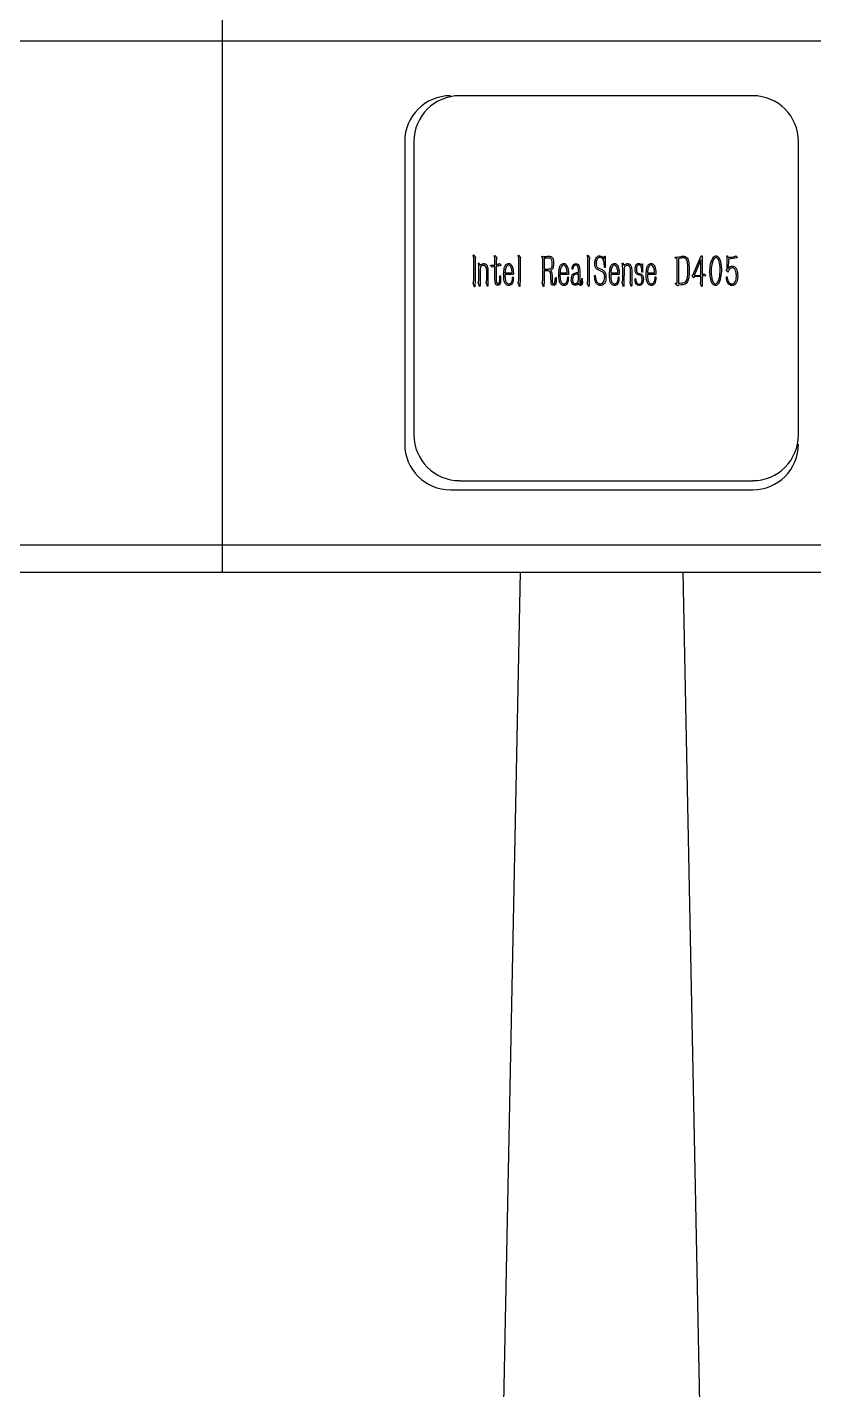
# Model space of a CAD drawing. Header units: millimetres. Extents: x 0 to 297, y 0 to 210.
# Drawn here: x 136.37 to 150.68, y 134.87 to 159.65 of the extents above; entities that cross this region are included whole.
import ezdxf

# ---------------------------------------------------------------- set-up
doc = ezdxf.new("R2010")
doc.units = ezdxf.units.MM

msp = doc.modelspace()

# ---------------------------------------------------------------- linework, layer by layer
at = {"color": 7, "linetype": 'Continuous', "lineweight": 25}
for p, q in [((139.918, 159.901), (139.918, 159.401)), ((130.155, 159.401), (139.918, 159.401)), ((130.155, 159.401), (139.918, 159.401)), ((139.918, 159.401), (153.726, 159.401)), ((139.918, 159.401), (139.918, 150.235)), ((139.918, 159.401), (153.726, 159.401)), ((139.918, 159.401), (139.918, 150.235)), ((149.572, 158.401), (144.239, 158.401)), ((143.239, 157.568), (143.239, 152.068)), ((143.405, 157.568), (143.405, 152.235)), ((150.405, 152.235), (150.405, 157.568)), ((144.486, 155.5), (144.493, 155.507)), ((144.489, 155.485), (144.486, 155.5)), ((144.493, 155.507), (144.53, 155.458)), ((144.497, 155.093), (144.497, 155.401)), ((144.52, 155.389), (144.52, 155.021)), ((144.579, 155.35), (144.587, 155.361)), ((144.586, 155.33), (144.579, 155.35)), ((144.587, 155.361), (144.613, 155.316)), ((144.87, 155.488), (144.878, 155.496)), ((144.875, 155.474), (144.87, 155.488)), ((144.878, 155.496), (144.915, 155.446)), ((144.882, 155.323), (144.882, 155.388)), ((144.905, 155.35), (144.905, 155.329)), ((144.955, 155.347), (144.963, 155.352)), ((144.963, 155.352), (144.987, 155.329)), ((145.306, 155.495), (145.312, 155.504)), ((145.309, 155.483), (145.306, 155.495)), ((145.312, 155.504), (145.347, 155.456)), ((145.316, 155.085), (145.316, 155.401)), ((145.338, 155.391), (145.338, 155.035)), ((145.747, 155.452), (145.739, 155.464)), ((145.749, 155.48), (145.766, 155.478)), ((145.753, 155.098), (145.753, 155.426)), ((145.766, 155.478), (145.784, 155.475)), ((145.776, 155.445), (145.775, 155.247)), ((145.811, 155.447), (145.776, 155.445)), ((145.784, 155.475), (145.817, 155.478)), ((146.562, 155.495), (146.569, 155.504)), ((146.566, 155.483), (146.562, 155.495)), ((146.569, 155.504), (146.604, 155.456)), ((146.573, 155.085), (146.573, 155.401)), ((146.595, 155.391), (146.595, 155.035)), ((146.858, 155.451), (146.868, 155.435)), ((146.868, 155.435), (146.876, 155.486)), ((146.875, 155.275), (146.869, 155.364)), ((146.876, 155.486), (146.885, 155.485)), ((146.885, 155.485), (146.885, 155.276)), ((147.196, 155.35), (147.204, 155.361)), ((147.203, 155.33), (147.196, 155.35)), ((147.204, 155.361), (147.23, 155.316)), ((147.551, 155.322), (147.558, 155.345)), ((147.558, 155.345), (147.564, 155.344)), ((147.564, 155.344), (147.564, 155.191)), ((148.166, 155.467), (148.181, 155.464)), ((148.185, 155.436), (148.17, 155.448)), ((148.181, 155.464), (148.199, 155.464)), ((148.196, 154.99), (148.196, 155.43)), ((148.213, 155.467), (148.231, 155.469)), ((148.235, 155.443), (148.22, 155.436)), ((148.22, 155.436), (148.22, 154.992)), ((148.231, 155.469), (148.262, 155.478)), ((148.489, 155.148), (148.631, 155.49)), ((148.627, 155.42), (148.508, 155.135)), ((148.627, 155.141), (148.627, 155.42)), ((148.631, 155.49), (148.649, 155.49)), ((148.649, 155.49), (148.649, 155.145)), ((149.103, 155.489), (149.111, 155.492)), ((149.106, 155.463), (149.103, 155.489)), ((149.106, 155.334), (149.107, 155.399)), ((149.126, 155.467), (149.131, 155.46)), ((149.129, 155.43), (149.126, 155.26)), ((149.285, 155.452), (149.129, 155.43)), ((149.141, 155.462), (149.158, 155.463)), ((149.158, 155.463), (149.191, 155.468)), ((149.191, 155.468), (149.219, 155.471)), ((149.235, 155.475), (149.247, 155.48)), ((149.257, 155.485), (149.265, 155.49)), ((149.265, 155.49), (149.289, 155.465)), ((144.591, 155.249), (144.588, 155.303)), ((144.591, 155.099), (144.591, 155.249)), ((144.613, 155.24), (144.612, 155.015)), ((144.618, 155.276), (144.613, 155.24)), ((144.732, 155.064), (144.732, 155.198)), ((144.754, 155.213), (144.754, 154.964)), ((144.811, 155.321), (144.823, 155.319)), ((144.823, 155.319), (144.835, 155.319)), ((144.881, 155.294), (144.833, 155.284)), ((144.866, 155.32), (144.882, 155.323)), ((144.882, 155.05), (144.881, 155.294)), ((144.917, 155.302), (144.905, 155.299)), ((144.905, 155.299), (144.905, 155.056)), ((144.916, 155.332), (144.932, 155.337)), ((144.969, 155.077), (144.97, 155.127)), ((144.983, 155.314), (144.97, 155.313)), ((144.97, 155.127), (144.981, 155.127)), ((144.981, 155.127), (144.981, 155.078)), ((145.197, 155.149), (145.061, 155.149)), ((145.064, 155.189), (145.063, 155.178)), ((145.063, 155.178), (145.193, 155.178)), ((145.203, 155.088), (145.204, 155.106)), ((145.204, 155.106), (145.213, 155.106)), ((145.775, 155.247), (145.858, 155.25)), ((145.817, 155.219), (145.776, 155.216)), ((145.776, 155.216), (145.776, 155.018)), ((145.907, 155.229), (145.895, 155.224)), ((145.901, 155.069), (145.9, 155.11)), ((145.923, 155.111), (145.925, 155.033)), ((146.2, 155.149), (146.064, 155.149)), ((146.066, 155.189), (146.065, 155.178)), ((146.065, 155.178), (146.195, 155.178)), ((146.205, 155.088), (146.206, 155.106)), ((146.206, 155.106), (146.216, 155.106)), ((146.296, 155.249), (146.285, 155.249)), ((146.297, 155.261), (146.296, 155.249)), ((146.386, 155.186), (146.401, 155.187)), ((146.401, 155.187), (146.401, 155.229)), ((146.401, 155.045), (146.401, 155.157)), ((146.424, 155.211), (146.423, 155.047)), ((146.693, 155.134), (146.705, 155.134)), ((146.697, 155.089), (146.693, 155.134)), ((146.807, 155.214), (146.771, 155.227)), ((146.787, 155.258), (146.816, 155.246)), ((146.885, 155.276), (146.875, 155.275)), ((147.122, 155.149), (146.987, 155.149)), ((146.989, 155.189), (146.988, 155.178)), ((146.988, 155.178), (147.118, 155.178)), ((147.128, 155.088), (147.129, 155.106)), ((147.129, 155.106), (147.138, 155.106)), ((147.208, 155.249), (147.205, 155.303)), ((147.208, 155.099), (147.208, 155.249)), ((147.23, 155.24), (147.229, 155.015)), ((147.235, 155.276), (147.23, 155.24)), ((147.349, 155.064), (147.349, 155.198)), ((147.371, 155.213), (147.371, 154.964)), ((147.489, 155.177), (147.514, 155.171)), ((147.543, 155.332), (147.551, 155.322)), ((147.564, 155.191), (147.557, 155.191)), ((147.791, 155.149), (147.655, 155.149)), ((147.657, 155.189), (147.656, 155.178)), ((147.656, 155.178), (147.786, 155.178)), ((147.796, 155.088), (147.797, 155.106)), ((147.797, 155.106), (147.807, 155.106)), ((148.473, 155.141), (148.48, 155.143)), ((148.491, 155.095), (148.475, 155.127)), ((148.48, 155.143), (148.489, 155.148)), ((148.508, 155.107), (148.499, 155.094)), ((148.508, 155.135), (148.627, 155.141)), ((148.626, 155.114), (148.508, 155.107)), ((148.627, 155.025), (148.626, 155.114)), ((148.708, 155.125), (148.649, 155.118)), ((148.649, 155.118), (148.649, 154.968)), ((148.658, 155.146), (148.67, 155.152)), ((148.683, 155.157), (148.689, 155.162)), ((148.689, 155.162), (148.712, 155.138)), ((149.095, 155.232), (149.105, 155.245)), ((149.096, 155.088), (149.097, 155.111)), ((149.115, 155.202), (149.097, 155.216)), ((149.097, 155.111), (149.106, 155.111)), ((149.105, 155.245), (149.106, 155.334)), ((149.129, 155.216), (149.127, 155.205)), ((149.135, 155.228), (149.129, 155.216)), ((144.501, 154.944), (144.492, 154.974)), ((144.505, 154.933), (144.501, 154.944)), ((144.52, 155.021), (144.517, 154.952)), ((144.594, 154.955), (144.584, 154.984)), ((144.597, 154.944), (144.594, 154.955)), ((144.612, 155.015), (144.61, 154.962)), ((144.738, 154.957), (144.728, 154.986)), ((145.321, 154.953), (145.31, 154.981)), ((145.324, 154.942), (145.321, 154.953)), ((145.338, 155.035), (145.337, 154.979)), ((145.756, 154.95), (145.746, 154.98)), ((145.902, 155.029), (145.901, 155.069)), ((145.978, 155.047), (145.982, 155.094)), ((145.982, 155.094), (145.993, 155.094)), ((145.993, 155.094), (145.993, 155.036)), ((146.397, 155.031), (146.401, 155.045)), ((146.409, 154.979), (146.404, 154.995)), ((146.459, 155.027), (146.46, 155.079)), ((146.46, 155.079), (146.471, 155.079)), ((146.471, 155.053), (146.473, 155.003)), ((146.577, 154.953), (146.567, 154.981)), ((146.581, 154.942), (146.577, 154.953)), ((146.595, 155.035), (146.594, 154.979)), ((147.211, 154.955), (147.201, 154.984)), ((147.215, 154.944), (147.211, 154.955)), ((147.229, 155.015), (147.227, 154.962)), ((147.355, 154.957), (147.345, 154.986)), ((147.434, 155.053), (147.433, 155.078)), ((147.433, 155.078), (147.441, 155.078)), ((148.178, 154.967), (148.168, 154.978)), ((148.171, 154.99), (148.196, 154.99)), ((148.267, 154.962), (148.23, 154.958)), ((148.246, 154.992), (148.282, 154.996)), ((148.63, 154.964), (148.626, 154.975)), ((148.638, 154.948), (148.63, 154.964)), ((144.239, 151.401), (149.572, 151.401)), ((144.072, 151.235), (149.572, 151.235)), ((130.155, 150.235), (139.918, 150.235)), ((130.155, 150.235), (139.918, 150.235)), ((139.918, 150.235), (153.726, 150.235)), ((139.918, 150.235), (139.918, 149.735)), ((139.918, 150.235), (153.726, 150.235)), ((130.155, 149.735), (139.918, 149.735)), ((139.918, 149.735), (153.726, 149.735)), ((145.339, 149.735), (144.947, 130.151)), ((148.697, 130.151), (148.305, 149.735))]:
    msp.add_line(p, q, dxfattribs=at)
for centre, start, end in [((144.072, 157.568), 90, 180), ((144.239, 157.568), 90, 180), ((149.572, 157.568), 0, 90), ((144.239, 152.235), 180, 270), ((149.572, 152.235), 270, 0), ((144.072, 152.068), 180, 270), ((149.572, 152.068), 270, 0)]:
    msp.add_arc(centre, 0.833, start, end, dxfattribs=at)
for points, knots in [([(144.497, 155.401), (144.497, 155.417), (144.496, 155.445), (144.491, 155.473), (144.489, 155.485)], [0, 0, 0, 0, 0.559902, 1, 1, 1, 1]), ([(144.53, 155.458), (144.526, 155.445), (144.519, 155.423), (144.519, 155.399), (144.52, 155.389)], [0, 0, 0, 0, 0.559605, 1, 1, 1, 1]), ([(144.613, 155.316), (144.622, 155.325), (144.639, 155.342), (144.662, 155.347), (144.672, 155.35)], [0, 0, 0, 0, 0.558474, 1, 1, 1, 1]), ([(144.672, 155.35), (144.68, 155.349), (144.695, 155.348), (144.716, 155.339), (144.733, 155.323), (144.752, 155.281), (144.753, 155.243), (144.754, 155.213)], [0, 0, 0, 0, 0.12497, 0.250152, 0.375038, 0.50006, 1, 1, 1, 1]), ([(144.882, 155.388), (144.882, 155.404), (144.881, 155.433), (144.877, 155.462), (144.875, 155.474)], [0, 0, 0, 0, 0.559908, 1, 1, 1, 1]), ([(144.915, 155.446), (144.912, 155.435), (144.906, 155.418), (144.905, 155.392), (144.905, 155.371), (144.905, 155.357), (144.905, 155.35)], [0, 0, 0, 0, 0.339573, 0.559645, 0.779823, 1, 1, 1, 1]), ([(144.932, 155.337), (144.936, 155.338), (144.945, 155.341), (144.952, 155.345), (144.955, 155.347)], [0, 0, 0, 0, 0.560243, 1, 1, 1, 1]), ([(145.04, 155.158), (145.042, 155.196), (145.044, 155.252), (145.066, 155.315), (145.092, 155.343), (145.11, 155.349), (145.119, 155.352)], [0, 0, 0, 0, 0.500736, 0.750731, 0.875298, 1, 1, 1, 1]), ([(145.119, 155.352), (145.13, 155.352), (145.153, 155.351), (145.189, 155.321), (145.207, 155.267), (145.215, 155.212), (145.217, 155.175), (145.216, 155.16), (145.216, 155.154), (145.214, 155.15), (145.209, 155.15), (145.204, 155.149), (145.2, 155.149), (145.197, 155.149)], [0, 0, 0, 0, 0.123804, 0.248678, 0.497998, 0.74907, 0.874688, 0.909885, 0.923656, 0.937133, 0.956855, 0.972346, 1, 1, 1, 1]), ([(145.316, 155.401), (145.316, 155.417), (145.315, 155.444), (145.311, 155.471), (145.309, 155.483)], [0, 0, 0, 0, 0.560072, 1, 1, 1, 1]), ([(145.347, 155.456), (145.344, 155.444), (145.338, 155.423), (145.338, 155.4), (145.338, 155.391)], [0, 0, 0, 0, 0.5589682, 1, 1, 1, 1]), ([(145.739, 155.464), (145.737, 155.467), (145.735, 155.47), (145.734, 155.474), (145.734, 155.477), (145.734, 155.479), (145.736, 155.48), (145.738, 155.481), (145.743, 155.481), (145.746, 155.48), (145.749, 155.48)], [0, 0, 0, 0, 0.2501216, 0.3890466, 0.4454338, 0.4994431, 0.5624274, 0.6249249, 0.7505851, 1, 1, 1, 1]), ([(145.753, 155.426), (145.753, 155.431), (145.752, 155.44), (145.749, 155.448), (145.747, 155.452)], [0, 0, 0, 0, 0.5605718, 1, 1, 1, 1]), ([(145.872, 155.448), (145.861, 155.448), (145.84, 155.448), (145.82, 155.447), (145.811, 155.447)], [0, 0, 0, 0, 0.559993, 1, 1, 1, 1]), ([(145.817, 155.478), (145.841, 155.482), (145.875, 155.488), (145.916, 155.47), (145.95, 155.428), (145.949, 155.382), (145.949, 155.347)], [0, 0, 0, 0, 0.314881, 0.437896, 0.560943, 1, 1, 1, 1]), ([(145.858, 155.25), (145.866, 155.251), (145.882, 155.252), (145.905, 155.264), (145.918, 155.285), (145.927, 155.333), (145.923, 155.374), (145.919, 155.407)], [0, 0, 0, 0, 0.125388, 0.250178, 0.374478, 0.499852, 1, 1, 1, 1]), ([(145.919, 155.407), (145.917, 155.413), (145.914, 155.425), (145.899, 155.444), (145.882, 155.447), (145.872, 155.448)], [0, 0, 0, 0, 0.281803, 0.561518, 1, 1, 1, 1]), ([(145.949, 155.347), (145.947, 155.323), (145.945, 155.289), (145.928, 155.249), (145.914, 155.236), (145.907, 155.229)], [0, 0, 0, 0, 0.560738, 0.7820894, 1, 1, 1, 1]), ([(146.042, 155.158), (146.044, 155.196), (146.047, 155.252), (146.068, 155.315), (146.095, 155.343), (146.113, 155.349), (146.122, 155.352)], [0, 0, 0, 0, 0.500736, 0.750731, 0.875298, 1, 1, 1, 1]), ([(146.122, 155.352), (146.133, 155.352), (146.155, 155.351), (146.191, 155.321), (146.21, 155.267), (146.217, 155.212), (146.219, 155.175), (146.219, 155.16), (146.218, 155.154), (146.216, 155.15), (146.211, 155.15), (146.206, 155.149), (146.202, 155.149), (146.2, 155.149)], [0, 0, 0, 0, 0.123804, 0.248678, 0.497998, 0.74907, 0.874688, 0.909885, 0.923656, 0.937133, 0.956855, 0.972346, 1, 1, 1, 1]), ([(146.285, 155.249), (146.288, 155.272), (146.291, 155.302), (146.31, 155.331), (146.329, 155.346), (146.346, 155.348), (146.358, 155.35)], [0, 0, 0, 0, 0.4991635, 0.6249954, 0.7505075, 1, 1, 1, 1]), ([(146.358, 155.35), (146.365, 155.348), (146.379, 155.345), (146.401, 155.326), (146.424, 155.282), (146.424, 155.239), (146.424, 155.211)], [0, 0, 0, 0, 0.12511, 0.250289, 0.499381, 1, 1, 1, 1]), ([(146.573, 155.401), (146.573, 155.417), (146.572, 155.444), (146.568, 155.471), (146.566, 155.483)], [0, 0, 0, 0, 0.560072, 1, 1, 1, 1]), ([(146.604, 155.456), (146.601, 155.444), (146.595, 155.423), (146.595, 155.4), (146.595, 155.391)], [0, 0, 0, 0, 0.558968, 1, 1, 1, 1]), ([(146.697, 155.357), (146.7, 155.387), (146.705, 155.433), (146.739, 155.475), (146.766, 155.49), (146.781, 155.491), (146.789, 155.491)], [0, 0, 0, 0, 0.498648, 0.748769, 0.874247, 1, 1, 1, 1]), ([(146.771, 155.227), (146.757, 155.234), (146.73, 155.247), (146.699, 155.294), (146.698, 155.333), (146.697, 155.357)], [0, 0, 0, 0, 0.280578, 0.560212, 1, 1, 1, 1]), ([(146.792, 155.46), (146.783, 155.459), (146.767, 155.457), (146.741, 155.435), (146.723, 155.398), (146.717, 155.348), (146.726, 155.317), (146.73, 155.301)], [0, 0, 0, 0, 0.124834, 0.250377, 0.499486, 0.750722, 1, 1, 1, 1]), ([(146.789, 155.491), (146.804, 155.488), (146.832, 155.481), (146.85, 155.46), (146.858, 155.451)], [0, 0, 0, 0, 0.558793, 1, 1, 1, 1]), ([(146.869, 155.364), (146.867, 155.376), (146.863, 155.401), (146.845, 155.432), (146.821, 155.454), (146.801, 155.458), (146.792, 155.46)], [0, 0, 0, 0, 0.280977, 0.560594, 0.780631, 1, 1, 1, 1]), ([(146.965, 155.158), (146.967, 155.196), (146.97, 155.252), (146.991, 155.315), (147.018, 155.343), (147.035, 155.349), (147.044, 155.352)], [0, 0, 0, 0, 0.500736, 0.750731, 0.875298, 1, 1, 1, 1]), ([(147.044, 155.352), (147.056, 155.352), (147.078, 155.351), (147.114, 155.321), (147.133, 155.267), (147.14, 155.212), (147.142, 155.175), (147.142, 155.16), (147.141, 155.154), (147.139, 155.15), (147.134, 155.15), (147.129, 155.149), (147.125, 155.149), (147.122, 155.149)], [0, 0, 0, 0, 0.123804, 0.248678, 0.497998, 0.74907, 0.874688, 0.909885, 0.923656, 0.937133, 0.956855, 0.972346, 1, 1, 1, 1]), ([(147.23, 155.316), (147.239, 155.325), (147.256, 155.342), (147.279, 155.347), (147.289, 155.35)], [0, 0, 0, 0, 0.558474, 1, 1, 1, 1]), ([(147.289, 155.35), (147.297, 155.349), (147.312, 155.348), (147.333, 155.339), (147.35, 155.323), (147.369, 155.281), (147.37, 155.243), (147.371, 155.213)], [0, 0, 0, 0, 0.12497, 0.250152, 0.375038, 0.50006, 1, 1, 1, 1]), ([(147.432, 155.25), (147.434, 155.273), (147.438, 155.307), (147.462, 155.341), (147.482, 155.352), (147.494, 155.353), (147.5, 155.353)], [0, 0, 0, 0, 0.499165, 0.749039, 0.874381, 1, 1, 1, 1]), ([(147.5, 155.353), (147.509, 155.351), (147.526, 155.349), (147.538, 155.337), (147.543, 155.332)], [0, 0, 0, 0, 0.560343, 1, 1, 1, 1]), ([(147.633, 155.158), (147.635, 155.196), (147.638, 155.252), (147.659, 155.315), (147.686, 155.343), (147.704, 155.349), (147.713, 155.352)], [0, 0, 0, 0, 0.500736, 0.750731, 0.875298, 1, 1, 1, 1]), ([(147.713, 155.352), (147.724, 155.352), (147.746, 155.351), (147.782, 155.321), (147.801, 155.267), (147.808, 155.212), (147.81, 155.175), (147.81, 155.16), (147.809, 155.154), (147.807, 155.15), (147.802, 155.15), (147.797, 155.149), (147.793, 155.149), (147.791, 155.149)], [0, 0, 0, 0, 0.123804, 0.248678, 0.497998, 0.74907, 0.874688, 0.909885, 0.923656, 0.937133, 0.956855, 0.972346, 1, 1, 1, 1]), ([(148.17, 155.448), (148.169, 155.45), (148.166, 155.452), (148.163, 155.456), (148.162, 155.46), (148.162, 155.463), (148.164, 155.465), (148.165, 155.466), (148.166, 155.467)], [0, 0, 0, 0, 0.2501164, 0.499337, 0.6245415, 0.7498486, 0.8748702, 1, 1, 1, 1]), ([(148.196, 155.43), (148.194, 155.431), (148.19, 155.433), (148.187, 155.435), (148.185, 155.436)], [0, 0, 0, 0, 0.560044, 1, 1, 1, 1]), ([(148.199, 155.464), (148.201, 155.465), (148.206, 155.466), (148.211, 155.467), (148.213, 155.467)], [0, 0, 0, 0, 0.559972, 1, 1, 1, 1]), ([(148.308, 155.454), (148.294, 155.453), (148.27, 155.452), (148.246, 155.445), (148.235, 155.443)], [0, 0, 0, 0, 0.559808, 1, 1, 1, 1]), ([(148.262, 155.478), (148.269, 155.479), (148.281, 155.482), (148.294, 155.483), (148.299, 155.483)], [0, 0, 0, 0, 0.559903, 1, 1, 1, 1]), ([(148.299, 155.483), (148.314, 155.483), (148.344, 155.482), (148.393, 155.443), (148.415, 155.338), (148.416, 155.251), (148.416, 155.193)], [0, 0, 0, 0, 0.125108, 0.249071, 0.497781, 1, 1, 1, 1]), ([(148.392, 155.266), (148.392, 155.305), (148.391, 155.353), (148.376, 155.408), (148.361, 155.434), (148.336, 155.449), (148.317, 155.452), (148.308, 155.454)], [0, 0, 0, 0, 0.50092, 0.626101, 0.750945, 0.874887, 1, 1, 1, 1]), ([(148.793, 155.229), (148.796, 155.28), (148.801, 155.357), (148.839, 155.438), (148.865, 155.475), (148.887, 155.488), (148.9, 155.489), (148.906, 155.49)], [0, 0, 0, 0, 0.500406, 0.750405, 0.875188, 0.937691, 1, 1, 1, 1]), ([(148.906, 155.459), (148.895, 155.456), (148.873, 155.45), (148.85, 155.41), (148.823, 155.338), (148.818, 155.271), (148.815, 155.227)], [0, 0, 0, 0, 0.1232986, 0.2483469, 0.4986439, 1, 1, 1, 1]), ([(148.906, 155.49), (148.919, 155.485), (148.944, 155.475), (148.971, 155.428), (148.998, 155.342), (149.001, 155.263), (149.003, 155.21)], [0, 0, 0, 0, 0.123903, 0.248628, 0.499161, 1, 1, 1, 1]), ([(148.979, 155.287), (148.974, 155.319), (148.968, 155.368), (148.948, 155.422), (148.929, 155.45), (148.913, 155.456), (148.906, 155.459)], [0, 0, 0, 0, 0.50092, 0.751385, 0.8763, 1, 1, 1, 1]), ([(149.107, 155.399), (149.107, 155.411), (149.107, 155.432), (149.107, 155.453), (149.106, 155.463)], [0, 0, 0, 0, 0.560099, 1, 1, 1, 1]), ([(149.111, 155.492), (149.113, 155.487), (149.116, 155.478), (149.123, 155.47), (149.126, 155.467)], [0, 0, 0, 0, 0.560636, 1, 1, 1, 1]), ([(149.131, 155.46), (149.133, 155.46), (149.136, 155.461), (149.139, 155.462), (149.141, 155.462)], [0, 0, 0, 0, 0.560024, 1, 1, 1, 1]), ([(149.219, 155.471), (149.222, 155.472), (149.227, 155.473), (149.232, 155.474), (149.235, 155.475)], [0, 0, 0, 0, 0.5596541, 1, 1, 1, 1]), ([(149.247, 155.48), (149.249, 155.481), (149.253, 155.483), (149.256, 155.484), (149.257, 155.485)], [0, 0, 0, 0, 0.559963, 1, 1, 1, 1]), ([(149.289, 155.465), (149.29, 155.464), (149.292, 155.461), (149.292, 155.457), (149.291, 155.454), (149.29, 155.452), (149.287, 155.452), (149.286, 155.452), (149.285, 155.452)], [0, 0, 0, 0, 0.250478, 0.49822, 0.625071, 0.748216, 0.874242, 1, 1, 1, 1]), ([(144.584, 154.984), (144.583, 154.988), (144.581, 154.995), (144.577, 155.006), (144.581, 155.015), (144.587, 155.028), (144.589, 155.048), (144.591, 155.074), (144.591, 155.091), (144.591, 155.099)], [0, 0, 0, 0, 0.1067902, 0.1904337, 0.2743284, 0.3401953, 0.5593893, 0.7796896, 1, 1, 1, 1]), ([(144.588, 155.303), (144.588, 155.308), (144.588, 155.317), (144.586, 155.326), (144.586, 155.33)], [0, 0, 0, 0, 0.560357, 1, 1, 1, 1]), ([(144.671, 155.317), (144.665, 155.316), (144.651, 155.314), (144.636, 155.303), (144.624, 155.291), (144.62, 155.281), (144.618, 155.276)], [0, 0, 0, 0, 0.280341, 0.560729, 0.781766, 1, 1, 1, 1]), ([(144.732, 155.198), (144.732, 155.223), (144.733, 155.262), (144.713, 155.303), (144.69, 155.317), (144.678, 155.317), (144.671, 155.317)], [0, 0, 0, 0, 0.501093, 0.749986, 0.874733, 1, 1, 1, 1]), ([(144.833, 155.284), (144.828, 155.288), (144.818, 155.295), (144.81, 155.307), (144.807, 155.315), (144.807, 155.318), (144.809, 155.32), (144.81, 155.321), (144.811, 155.321)], [0, 0, 0, 0, 0.376111, 0.748363, 0.875198, 0.906181, 0.937233, 1, 1, 1, 1]), ([(144.835, 155.319), (144.841, 155.319), (144.851, 155.318), (144.862, 155.32), (144.866, 155.32)], [0, 0, 0, 0, 0.56092, 1, 1, 1, 1]), ([(144.905, 155.329), (144.907, 155.329), (144.911, 155.33), (144.914, 155.331), (144.916, 155.332)], [0, 0, 0, 0, 0.557419, 1, 1, 1, 1]), ([(144.97, 155.313), (144.96, 155.311), (144.943, 155.308), (144.925, 155.303), (144.917, 155.302)], [0, 0, 0, 0, 0.559968, 1, 1, 1, 1]), ([(144.987, 155.329), (144.988, 155.327), (144.99, 155.324), (144.991, 155.32), (144.99, 155.317), (144.988, 155.315), (144.985, 155.314), (144.984, 155.314), (144.983, 155.314)], [0, 0, 0, 0, 0.250202, 0.498111, 0.623991, 0.748813, 0.872999, 1, 1, 1, 1]), ([(145.138, 154.951), (145.127, 154.951), (145.105, 154.953), (145.077, 154.971), (145.06, 154.999), (145.042, 155.061), (145.041, 155.115), (145.04, 155.158)], [0, 0, 0, 0, 0.124582, 0.249128, 0.373901, 0.499336, 1, 1, 1, 1]), ([(145.061, 155.149), (145.063, 155.115), (145.065, 155.063), (145.084, 155.004), (145.113, 154.982), (145.131, 154.982), (145.139, 154.982)], [0, 0, 0, 0, 0.501492, 0.750787, 0.875542, 1, 1, 1, 1]), ([(145.128, 155.321), (145.121, 155.32), (145.108, 155.317), (145.089, 155.298), (145.07, 155.255), (145.066, 155.215), (145.064, 155.189)], [0, 0, 0, 0, 0.124515, 0.249658, 0.499085, 1, 1, 1, 1]), ([(145.193, 155.178), (145.192, 155.206), (145.189, 155.249), (145.17, 155.296), (145.149, 155.317), (145.135, 155.32), (145.128, 155.321)], [0, 0, 0, 0, 0.500993, 0.750662, 0.875946, 1, 1, 1, 1]), ([(145.213, 155.106), (145.214, 155.074), (145.214, 155.025), (145.189, 154.972), (145.162, 154.953), (145.146, 154.952), (145.138, 154.951)], [0, 0, 0, 0, 0.501094, 0.750225, 0.874809, 1, 1, 1, 1]), ([(145.746, 154.98), (145.745, 154.984), (145.743, 154.99), (145.74, 154.997), (145.739, 155.004), (145.744, 155.011), (145.748, 155.025), (145.752, 155.045), (145.752, 155.071), (145.753, 155.089), (145.753, 155.098)], [0, 0, 0, 0, 0.1067367, 0.1485615, 0.1900844, 0.2740698, 0.3399966, 0.5597098, 0.7798498, 1, 1, 1, 1]), ([(145.9, 155.11), (145.899, 155.138), (145.899, 155.173), (145.877, 155.209), (145.851, 155.221), (145.831, 155.22), (145.817, 155.219)], [0, 0, 0, 0, 0.499755, 0.62497, 0.74952, 1, 1, 1, 1]), ([(145.895, 155.224), (145.905, 155.205), (145.923, 155.169), (145.923, 155.129), (145.923, 155.111)], [0, 0, 0, 0, 0.556045, 1, 1, 1, 1]), ([(146.14, 154.951), (146.129, 154.951), (146.108, 154.953), (146.08, 154.971), (146.063, 154.999), (146.045, 155.061), (146.043, 155.115), (146.042, 155.158)], [0, 0, 0, 0, 0.124582, 0.249128, 0.373901, 0.499336, 1, 1, 1, 1]), ([(146.064, 155.149), (146.065, 155.115), (146.067, 155.063), (146.087, 155.004), (146.116, 154.982), (146.133, 154.982), (146.142, 154.982)], [0, 0, 0, 0, 0.501492, 0.750787, 0.875542, 1, 1, 1, 1]), ([(146.13, 155.321), (146.123, 155.32), (146.11, 155.317), (146.091, 155.298), (146.073, 155.255), (146.069, 155.215), (146.066, 155.189)], [0, 0, 0, 0, 0.124515, 0.249658, 0.499085, 1, 1, 1, 1]), ([(146.195, 155.178), (146.194, 155.206), (146.192, 155.249), (146.172, 155.296), (146.151, 155.317), (146.137, 155.32), (146.13, 155.321)], [0, 0, 0, 0, 0.500993, 0.750662, 0.875946, 1, 1, 1, 1]), ([(146.216, 155.106), (146.216, 155.074), (146.216, 155.025), (146.191, 154.972), (146.164, 154.953), (146.148, 154.952), (146.14, 154.951)], [0, 0, 0, 0, 0.501094, 0.750225, 0.874809, 1, 1, 1, 1]), ([(146.273, 155.094), (146.277, 155.109), (146.283, 155.139), (146.322, 155.18), (146.362, 155.184), (146.386, 155.186)], [0, 0, 0, 0, 0.281624, 0.560938, 1, 1, 1, 1]), ([(146.401, 155.157), (146.383, 155.157), (146.356, 155.156), (146.321, 155.143), (146.299, 155.113), (146.29, 155.067), (146.296, 155.032), (146.299, 155.014)], [0, 0, 0, 0, 0.25044, 0.375671, 0.5005, 0.75036, 1, 1, 1, 1]), ([(146.348, 155.32), (146.34, 155.318), (146.325, 155.315), (146.305, 155.293), (146.3, 155.273), (146.297, 155.261)], [0, 0, 0, 0, 0.279688, 0.560124, 1, 1, 1, 1]), ([(146.401, 155.229), (146.4, 155.249), (146.399, 155.274), (146.386, 155.301), (146.377, 155.313), (146.363, 155.32), (146.353, 155.32), (146.348, 155.32)], [0, 0, 0, 0, 0.499617, 0.624928, 0.74993, 0.874871, 1, 1, 1, 1]), ([(146.705, 155.134), (146.709, 155.101), (146.714, 155.052), (146.746, 155.002), (146.774, 154.984), (146.791, 154.983), (146.799, 154.983)], [0, 0, 0, 0, 0.500901, 0.750135, 0.874985, 1, 1, 1, 1]), ([(146.73, 155.301), (146.734, 155.295), (146.74, 155.283), (146.76, 155.269), (146.777, 155.262), (146.787, 155.258)], [0, 0, 0, 0, 0.279917, 0.559526, 1, 1, 1, 1]), ([(146.799, 154.983), (146.806, 154.983), (146.82, 154.984), (146.845, 154.996), (146.875, 155.036), (146.877, 155.077), (146.879, 155.105)], [0, 0, 0, 0, 0.1259239, 0.2515124, 0.5016348, 1, 1, 1, 1]), ([(146.879, 155.105), (146.878, 155.118), (146.876, 155.144), (146.86, 155.178), (146.835, 155.201), (146.816, 155.209), (146.807, 155.214)], [0, 0, 0, 0, 0.280738, 0.559719, 0.779527, 1, 1, 1, 1]), ([(146.816, 155.246), (146.836, 155.236), (146.877, 155.216), (146.906, 155.137), (146.901, 155.08), (146.898, 155.046)], [0, 0, 0, 0, 0.2805318, 0.5588, 1, 1, 1, 1]), ([(147.063, 154.951), (147.052, 154.951), (147.03, 154.953), (147.003, 154.971), (146.985, 154.999), (146.967, 155.061), (146.966, 155.115), (146.965, 155.158)], [0, 0, 0, 0, 0.124582, 0.249128, 0.373901, 0.499336, 1, 1, 1, 1]), ([(146.987, 155.149), (146.988, 155.115), (146.99, 155.063), (147.009, 155.004), (147.038, 154.982), (147.056, 154.982), (147.064, 154.982)], [0, 0, 0, 0, 0.501492, 0.750787, 0.875542, 1, 1, 1, 1]), ([(147.053, 155.321), (147.046, 155.32), (147.033, 155.317), (147.014, 155.298), (146.995, 155.255), (146.992, 155.215), (146.989, 155.189)], [0, 0, 0, 0, 0.124515, 0.249658, 0.499085, 1, 1, 1, 1]), ([(147.118, 155.178), (147.117, 155.206), (147.114, 155.249), (147.095, 155.296), (147.074, 155.317), (147.06, 155.32), (147.053, 155.321)], [0, 0, 0, 0, 0.500993, 0.750662, 0.875946, 1, 1, 1, 1]), ([(147.138, 155.106), (147.139, 155.074), (147.139, 155.025), (147.114, 154.972), (147.087, 154.953), (147.071, 154.952), (147.063, 154.951)], [0, 0, 0, 0, 0.501094, 0.750225, 0.874809, 1, 1, 1, 1]), ([(147.201, 154.984), (147.2, 154.988), (147.198, 154.995), (147.195, 155.006), (147.198, 155.015), (147.204, 155.028), (147.206, 155.048), (147.208, 155.074), (147.208, 155.091), (147.208, 155.099)], [0, 0, 0, 0, 0.10679, 0.190434, 0.274328, 0.340195, 0.559389, 0.77969, 1, 1, 1, 1]), ([(147.205, 155.303), (147.205, 155.308), (147.205, 155.317), (147.204, 155.326), (147.203, 155.33)], [0, 0, 0, 0, 0.560357, 1, 1, 1, 1]), ([(147.288, 155.317), (147.282, 155.316), (147.269, 155.314), (147.253, 155.303), (147.241, 155.291), (147.237, 155.281), (147.235, 155.276)], [0, 0, 0, 0, 0.2803409, 0.560729, 0.7817661, 1, 1, 1, 1]), ([(147.349, 155.198), (147.35, 155.223), (147.351, 155.262), (147.33, 155.303), (147.308, 155.317), (147.295, 155.317), (147.288, 155.317)], [0, 0, 0, 0, 0.501093, 0.749986, 0.874733, 1, 1, 1, 1]), ([(147.561, 155.082), (147.558, 155.091), (147.554, 155.11), (147.528, 155.143), (147.486, 155.143), (147.451, 155.164), (147.434, 155.201), (147.433, 155.23), (147.432, 155.25)], [0, 0, 0, 0, 0.12552, 0.24949, 0.500128, 0.624377, 0.749324, 1, 1, 1, 1]), ([(147.5, 155.326), (147.494, 155.325), (147.483, 155.323), (147.466, 155.306), (147.451, 155.268), (147.454, 155.233), (147.457, 155.21)], [0, 0, 0, 0, 0.125108, 0.250214, 0.500856, 1, 1, 1, 1]), ([(147.457, 155.21), (147.458, 155.206), (147.46, 155.197), (147.47, 155.183), (147.481, 155.179), (147.489, 155.177)], [0, 0, 0, 0, 0.281277, 0.560834, 1, 1, 1, 1]), ([(147.557, 155.191), (147.555, 155.217), (147.554, 155.257), (147.539, 155.302), (147.52, 155.322), (147.507, 155.325), (147.5, 155.326)], [0, 0, 0, 0, 0.501521, 0.751132, 0.876198, 1, 1, 1, 1]), ([(147.514, 155.171), (147.527, 155.166), (147.553, 155.157), (147.581, 155.114), (147.582, 155.079), (147.583, 155.058)], [0, 0, 0, 0, 0.280669, 0.559521, 1, 1, 1, 1]), ([(147.731, 154.951), (147.72, 154.951), (147.699, 154.953), (147.671, 154.971), (147.654, 154.999), (147.636, 155.061), (147.634, 155.115), (147.633, 155.158)], [0, 0, 0, 0, 0.124582, 0.249128, 0.373901, 0.499336, 1, 1, 1, 1]), ([(147.655, 155.149), (147.656, 155.115), (147.658, 155.063), (147.678, 155.004), (147.707, 154.982), (147.724, 154.982), (147.733, 154.982)], [0, 0, 0, 0, 0.501492, 0.750787, 0.875542, 1, 1, 1, 1]), ([(147.721, 155.321), (147.715, 155.32), (147.701, 155.317), (147.682, 155.298), (147.664, 155.255), (147.66, 155.215), (147.657, 155.189)], [0, 0, 0, 0, 0.124515, 0.249658, 0.499085, 1, 1, 1, 1]), ([(147.786, 155.178), (147.785, 155.206), (147.783, 155.249), (147.763, 155.296), (147.742, 155.317), (147.728, 155.32), (147.721, 155.321)], [0, 0, 0, 0, 0.500993, 0.750662, 0.875946, 1, 1, 1, 1]), ([(147.807, 155.106), (147.807, 155.074), (147.807, 155.025), (147.783, 154.972), (147.755, 154.953), (147.739, 154.952), (147.731, 154.951)], [0, 0, 0, 0, 0.501094, 0.750225, 0.874809, 1, 1, 1, 1]), ([(148.416, 155.193), (148.414, 155.139), (148.411, 155.072), (148.374, 155.003), (148.335, 154.965), (148.294, 154.963), (148.267, 154.962)], [0, 0, 0, 0, 0.499822, 0.625296, 0.750004, 1, 1, 1, 1]), ([(148.282, 154.996), (148.296, 154.997), (148.324, 155), (148.372, 155.031), (148.393, 155.132), (148.393, 155.212), (148.392, 155.266)], [0, 0, 0, 0, 0.125477, 0.248689, 0.498163, 1, 1, 1, 1]), ([(148.475, 155.127), (148.474, 155.13), (148.472, 155.134), (148.473, 155.139), (148.473, 155.141)], [0, 0, 0, 0, 0.562617, 1, 1, 1, 1]), ([(148.649, 155.145), (148.651, 155.145), (148.654, 155.145), (148.657, 155.146), (148.658, 155.146)], [0, 0, 0, 0, 0.560547, 1, 1, 1, 1]), ([(148.67, 155.152), (148.673, 155.152), (148.677, 155.154), (148.681, 155.156), (148.683, 155.157)], [0, 0, 0, 0, 0.5605859, 1, 1, 1, 1]), ([(148.712, 155.138), (148.713, 155.137), (148.715, 155.134), (148.716, 155.13), (148.715, 155.127), (148.712, 155.125), (148.71, 155.125), (148.708, 155.125)], [0, 0, 0, 0, 0.2512553, 0.4993219, 0.6253226, 0.74906, 1, 1, 1, 1]), ([(148.889, 154.949), (148.876, 154.954), (148.852, 154.964), (148.825, 155.011), (148.796, 155.097), (148.794, 155.176), (148.793, 155.229)], [0, 0, 0, 0, 0.123427, 0.248463, 0.499024, 1, 1, 1, 1]), ([(148.815, 155.227), (148.816, 155.181), (148.817, 155.113), (148.839, 155.036), (148.857, 155), (148.874, 154.984), (148.885, 154.981), (148.89, 154.979)], [0, 0, 0, 0, 0.500261, 0.750649, 0.875557, 0.938033, 1, 1, 1, 1]), ([(149.003, 155.21), (148.998, 155.159), (148.99, 155.083), (148.958, 154.999), (148.931, 154.963), (148.908, 154.95), (148.895, 154.95), (148.889, 154.949)], [0, 0, 0, 0, 0.500395, 0.750657, 0.87521, 0.937723, 1, 1, 1, 1]), ([(148.89, 154.979), (148.897, 154.981), (148.911, 154.984), (148.932, 155.004), (148.955, 155.048), (148.98, 155.145), (148.979, 155.23), (148.979, 155.287)], [0, 0, 0, 0, 0.061851, 0.124231, 0.249365, 0.499565, 1, 1, 1, 1]), ([(149.097, 155.216), (149.096, 155.217), (149.094, 155.219), (149.091, 155.222), (149.091, 155.227), (149.093, 155.23), (149.095, 155.232)], [0, 0, 0, 0, 0.312943, 0.440329, 0.55811, 1, 1, 1, 1]), ([(149.106, 155.111), (149.11, 155.081), (149.114, 155.037), (149.148, 154.995), (149.175, 154.982), (149.19, 154.981), (149.197, 154.981)], [0, 0, 0, 0, 0.499763, 0.749374, 0.874502, 1, 1, 1, 1]), ([(149.127, 155.205), (149.127, 155.202), (149.126, 155.198), (149.126, 155.195), (149.126, 155.194), (149.125, 155.194), (149.123, 155.194), (149.122, 155.196), (149.118, 155.199), (149.116, 155.201), (149.115, 155.202)], [0, 0, 0, 0, 0.372217, 0.439843, 0.454255, 0.468126, 0.501145, 0.657105, 0.780351, 1, 1, 1, 1]), ([(149.126, 155.26), (149.138, 155.274), (149.158, 155.298), (149.189, 155.301), (149.203, 155.303)], [0, 0, 0, 0, 0.560164, 1, 1, 1, 1]), ([(149.203, 155.272), (149.195, 155.272), (149.179, 155.27), (149.154, 155.255), (149.142, 155.238), (149.135, 155.228)], [0, 0, 0, 0, 0.280197, 0.561059, 1, 1, 1, 1]), ([(149.197, 154.981), (149.205, 154.981), (149.222, 154.982), (149.248, 155.003), (149.274, 155.055), (149.275, 155.104), (149.275, 155.137)], [0, 0, 0, 0, 0.125058, 0.249913, 0.498934, 1, 1, 1, 1]), ([(149.298, 155.124), (149.296, 155.087), (149.294, 155.031), (149.26, 154.974), (149.228, 154.952), (149.21, 154.951), (149.2, 154.951)], [0, 0, 0, 0, 0.500217, 0.749906, 0.874722, 1, 1, 1, 1]), ([(149.203, 155.303), (149.212, 155.302), (149.231, 155.3), (149.261, 155.276), (149.296, 155.219), (149.297, 155.162), (149.298, 155.124)], [0, 0, 0, 0, 0.125196, 0.250397, 0.499472, 1, 1, 1, 1]), ([(149.275, 155.137), (149.273, 155.165), (149.269, 155.207), (149.246, 155.252), (149.224, 155.269), (149.21, 155.271), (149.203, 155.272)], [0, 0, 0, 0, 0.500525, 0.750054, 0.875109, 1, 1, 1, 1]), ([(144.492, 154.974), (144.491, 154.978), (144.488, 154.986), (144.484, 154.997), (144.489, 155.005), (144.493, 155.019), (144.497, 155.04), (144.497, 155.066), (144.497, 155.084), (144.497, 155.093)], [0, 0, 0, 0, 0.106726, 0.190247, 0.274024, 0.339934, 0.55982, 0.779867, 1, 1, 1, 1]), ([(144.511, 154.924), (144.51, 154.924), (144.508, 154.925), (144.507, 154.929), (144.506, 154.932), (144.505, 154.933)], [0, 0, 0, 0, 0.27728, 0.560103, 1, 1, 1, 1]), ([(144.517, 154.952), (144.517, 154.947), (144.517, 154.939), (144.515, 154.931), (144.514, 154.927), (144.513, 154.925), (144.513, 154.924), (144.512, 154.924), (144.512, 154.924), (144.511, 154.924), (144.511, 154.924)], [0, 0, 0, 0, 0.498709, 0.749489, 0.872499, 0.937722, 0.954291, 0.96873, 0.983311, 1, 1, 1, 1]), ([(144.604, 154.935), (144.603, 154.935), (144.601, 154.936), (144.599, 154.94), (144.598, 154.943), (144.597, 154.944)], [0, 0, 0, 0, 0.277928, 0.558766, 1, 1, 1, 1]), ([(144.61, 154.962), (144.61, 154.954), (144.61, 154.946), (144.607, 154.937), (144.606, 154.935), (144.605, 154.935), (144.605, 154.935), (144.604, 154.935), (144.604, 154.935)], [0, 0, 0, 0, 0.749028, 0.872786, 0.93805, 0.952984, 0.967436, 1, 1, 1, 1]), ([(144.728, 154.986), (144.726, 154.99), (144.722, 154.999), (144.723, 155.014), (144.73, 155.029), (144.731, 155.047), (144.732, 155.058), (144.732, 155.064)], [0, 0, 0, 0, 0.1711575, 0.3361328, 0.5574722, 0.7786179, 1, 1, 1, 1]), ([(144.748, 154.937), (144.746, 154.938), (144.742, 154.941), (144.74, 154.948), (144.739, 154.954), (144.738, 154.957)], [0, 0, 0, 0, 0.2729078, 0.5553881, 1, 1, 1, 1]), ([(144.754, 154.964), (144.753, 154.956), (144.753, 154.947), (144.75, 154.939), (144.749, 154.937), (144.749, 154.937), (144.748, 154.936), (144.748, 154.937), (144.748, 154.937), (144.748, 154.937)], [0, 0, 0, 0, 0.749428, 0.938435, 0.949629, 0.959533, 0.968392, 0.982817, 1, 1, 1, 1]), ([(144.935, 154.954), (144.93, 154.955), (144.92, 154.955), (144.905, 154.962), (144.895, 154.974), (144.883, 155.003), (144.883, 155.029), (144.882, 155.05)], [0, 0, 0, 0, 0.125204, 0.250077, 0.374837, 0.500089, 1, 1, 1, 1]), ([(144.905, 155.056), (144.904, 155.041), (144.904, 155.022), (144.912, 155), (144.919, 154.992), (144.93, 154.986), (144.937, 154.987), (144.941, 154.987)], [0, 0, 0, 0, 0.500837, 0.625676, 0.751444, 0.875166, 1, 1, 1, 1]), ([(144.981, 155.078), (144.982, 155.053), (144.984, 155.021), (144.977, 154.984), (144.97, 154.967), (144.954, 154.955), (144.941, 154.954), (144.935, 154.954)], [0, 0, 0, 0, 0.501434, 0.626775, 0.751478, 0.875316, 1, 1, 1, 1]), ([(144.941, 154.987), (144.945, 154.988), (144.952, 154.989), (144.958, 154.995), (144.964, 155.006), (144.967, 155.034), (144.968, 155.06), (144.969, 155.077)], [0, 0, 0, 0, 0.124294, 0.186761, 0.24935, 0.498793, 1, 1, 1, 1]), ([(145.139, 154.982), (145.145, 154.983), (145.156, 154.985), (145.175, 154.997), (145.197, 155.031), (145.201, 155.065), (145.203, 155.088)], [0, 0, 0, 0, 0.125218, 0.250744, 0.499192, 1, 1, 1, 1]), ([(145.31, 154.981), (145.308, 154.988), (145.303, 154.999), (145.311, 155.018), (145.314, 155.039), (145.316, 155.062), (145.316, 155.077), (145.316, 155.085)], [0, 0, 0, 0, 0.190689, 0.339358, 0.559341, 0.77967, 1, 1, 1, 1]), ([(145.329, 154.933), (145.328, 154.935), (145.325, 154.937), (145.324, 154.94), (145.324, 154.942)], [0, 0, 0, 0, 0.560579, 1, 1, 1, 1]), ([(145.337, 154.979), (145.337, 154.967), (145.337, 154.952), (145.332, 154.937), (145.331, 154.934), (145.33, 154.933), (145.33, 154.933), (145.33, 154.933), (145.329, 154.933), (145.329, 154.933)], [0, 0, 0, 0, 0.748125, 0.935307, 0.954205, 0.970621, 0.977212, 0.983693, 1, 1, 1, 1]), ([(145.766, 154.93), (145.765, 154.931), (145.761, 154.934), (145.758, 154.941), (145.757, 154.947), (145.756, 154.95)], [0, 0, 0, 0, 0.274069, 0.556852, 1, 1, 1, 1]), ([(145.776, 155.018), (145.775, 155.003), (145.773, 154.981), (145.772, 154.955), (145.771, 154.942), (145.769, 154.935), (145.768, 154.932), (145.768, 154.93), (145.767, 154.93), (145.767, 154.93), (145.767, 154.93), (145.766, 154.93)], [0, 0, 0, 0, 0.49973, 0.749658, 0.874277, 0.937175, 0.967754, 0.984898, 0.988479, 0.991905, 1, 1, 1, 1]), ([(145.937, 154.954), (145.933, 154.955), (145.925, 154.956), (145.912, 154.964), (145.903, 154.991), (145.902, 155.014), (145.902, 155.029)], [0, 0, 0, 0, 0.125072, 0.249788, 0.498592, 1, 1, 1, 1]), ([(145.925, 155.033), (145.925, 155.023), (145.926, 155.01), (145.927, 154.994), (145.934, 154.985), (145.943, 154.985), (145.949, 154.985)], [0, 0, 0, 0, 0.50119, 0.628133, 0.750626, 1, 1, 1, 1]), ([(145.993, 155.036), (145.994, 155.015), (145.996, 154.989), (145.98, 154.963), (145.962, 154.953), (145.947, 154.954), (145.937, 154.954)], [0, 0, 0, 0, 0.500388, 0.625277, 0.750288, 1, 1, 1, 1]), ([(145.949, 154.985), (145.952, 154.985), (145.958, 154.985), (145.969, 154.993), (145.975, 155.015), (145.977, 155.034), (145.978, 155.047)], [0, 0, 0, 0, 0.125038, 0.249447, 0.498519, 1, 1, 1, 1]), ([(146.142, 154.982), (146.147, 154.983), (146.158, 154.985), (146.178, 154.997), (146.2, 155.031), (146.203, 155.065), (146.205, 155.088)], [0, 0, 0, 0, 0.125218, 0.250744, 0.499192, 1, 1, 1, 1]), ([(146.344, 154.954), (146.336, 154.954), (146.321, 154.954), (146.3, 154.965), (146.286, 154.983), (146.268, 155.025), (146.271, 155.064), (146.273, 155.094)], [0, 0, 0, 0, 0.124958, 0.249829, 0.374808, 0.500261, 1, 1, 1, 1]), ([(146.299, 155.014), (146.301, 155.009), (146.304, 155.001), (146.313, 154.99), (146.324, 154.985), (146.332, 154.984), (146.335, 154.984)], [0, 0, 0, 0, 0.280791, 0.560009, 0.779831, 1, 1, 1, 1]), ([(146.335, 154.984), (146.343, 154.984), (146.359, 154.984), (146.384, 155.001), (146.392, 155.019), (146.397, 155.031)], [0, 0, 0, 0, 0.28156, 0.560524, 1, 1, 1, 1]), ([(146.404, 154.995), (146.396, 154.984), (146.384, 154.967), (146.361, 154.956), (146.349, 154.955), (146.344, 154.954)], [0, 0, 0, 0, 0.559968, 0.779814, 1, 1, 1, 1]), ([(146.473, 155.003), (146.473, 154.993), (146.473, 154.979), (146.464, 154.961), (146.452, 154.953), (146.437, 154.951), (146.423, 154.955), (146.412, 154.965), (146.41, 154.975), (146.409, 154.979)], [0, 0, 0, 0, 0.250918, 0.375579, 0.500314, 0.624885, 0.750504, 0.874792, 1, 1, 1, 1]), ([(146.423, 155.047), (146.423, 155.034), (146.423, 155.015), (146.427, 154.995), (146.43, 154.986), (146.433, 154.982), (146.437, 154.98), (146.441, 154.98), (146.442, 154.98)], [0, 0, 0, 0, 0.500327, 0.750204, 0.812764, 0.875176, 0.93752, 1, 1, 1, 1]), ([(146.442, 154.98), (146.443, 154.98), (146.445, 154.981), (146.449, 154.983), (146.454, 154.99), (146.456, 155.005), (146.458, 155.019), (146.459, 155.027)], [0, 0, 0, 0, 0.063272, 0.124807, 0.25011, 0.499774, 1, 1, 1, 1]), ([(146.471, 155.079), (146.471, 155.074), (146.471, 155.066), (146.471, 155.057), (146.471, 155.053)], [0, 0, 0, 0, 0.5600457, 1, 1, 1, 1]), ([(146.567, 154.981), (146.565, 154.988), (146.56, 154.999), (146.568, 155.018), (146.571, 155.039), (146.573, 155.062), (146.573, 155.077), (146.573, 155.085)], [0, 0, 0, 0, 0.190689, 0.339358, 0.559341, 0.77967, 1, 1, 1, 1]), ([(146.586, 154.933), (146.585, 154.935), (146.582, 154.937), (146.581, 154.94), (146.581, 154.942)], [0, 0, 0, 0, 0.560579, 1, 1, 1, 1]), ([(146.594, 154.979), (146.594, 154.967), (146.594, 154.952), (146.589, 154.937), (146.588, 154.934), (146.587, 154.933), (146.587, 154.933), (146.586, 154.933), (146.586, 154.933), (146.586, 154.933)], [0, 0, 0, 0, 0.748125, 0.935307, 0.954205, 0.970621, 0.977212, 0.983693, 1, 1, 1, 1]), ([(146.801, 154.951), (146.793, 154.951), (146.777, 154.952), (146.747, 154.966), (146.708, 155.009), (146.701, 155.057), (146.697, 155.089)], [0, 0, 0, 0, 0.125618, 0.251091, 0.501087, 1, 1, 1, 1]), ([(146.898, 155.046), (146.894, 155.032), (146.886, 155.006), (146.865, 154.973), (146.833, 154.954), (146.812, 154.952), (146.801, 154.951)], [0, 0, 0, 0, 0.280454, 0.560354, 0.780181, 1, 1, 1, 1]), ([(147.064, 154.982), (147.07, 154.983), (147.081, 154.985), (147.1, 154.997), (147.122, 155.031), (147.126, 155.065), (147.128, 155.088)], [0, 0, 0, 0, 0.125218, 0.250744, 0.499192, 1, 1, 1, 1]), ([(147.221, 154.935), (147.22, 154.935), (147.218, 154.936), (147.216, 154.94), (147.215, 154.943), (147.215, 154.944)], [0, 0, 0, 0, 0.277928, 0.558766, 1, 1, 1, 1]), ([(147.227, 154.962), (147.227, 154.954), (147.227, 154.946), (147.224, 154.937), (147.223, 154.935), (147.223, 154.935), (147.222, 154.935), (147.222, 154.935), (147.221, 154.935)], [0, 0, 0, 0, 0.749028, 0.872786, 0.93805, 0.952984, 0.967436, 1, 1, 1, 1]), ([(147.345, 154.986), (147.343, 154.99), (147.339, 154.999), (147.34, 155.014), (147.347, 155.029), (147.349, 155.047), (147.349, 155.058), (147.349, 155.064)], [0, 0, 0, 0, 0.171158, 0.336133, 0.557472, 0.778618, 1, 1, 1, 1]), ([(147.365, 154.937), (147.363, 154.938), (147.36, 154.941), (147.357, 154.948), (147.356, 154.954), (147.355, 154.957)], [0, 0, 0, 0, 0.272908, 0.555388, 1, 1, 1, 1]), ([(147.371, 154.964), (147.37, 154.956), (147.37, 154.947), (147.367, 154.939), (147.366, 154.937), (147.366, 154.937), (147.366, 154.936), (147.365, 154.937), (147.365, 154.937), (147.365, 154.937)], [0, 0, 0, 0, 0.749428, 0.938435, 0.949629, 0.959533, 0.968392, 0.982817, 1, 1, 1, 1]), ([(147.511, 154.952), (147.499, 154.953), (147.481, 154.955), (147.46, 154.968), (147.437, 154.997), (147.435, 155.028), (147.434, 155.053)], [0, 0, 0, 0, 0.249192, 0.375026, 0.500351, 1, 1, 1, 1]), ([(147.441, 155.078), (147.443, 155.054), (147.445, 155.024), (147.465, 154.994), (147.479, 154.983), (147.496, 154.976), (147.508, 154.977), (147.514, 154.977)], [0, 0, 0, 0, 0.4986281, 0.6241868, 0.7495515, 0.874915, 1, 1, 1, 1]), ([(147.583, 155.058), (147.581, 155.034), (147.576, 154.998), (147.551, 154.963), (147.529, 154.953), (147.517, 154.952), (147.511, 154.952)], [0, 0, 0, 0, 0.500469, 0.749464, 0.874549, 1, 1, 1, 1]), ([(147.514, 154.977), (147.519, 154.978), (147.529, 154.98), (147.546, 154.994), (147.562, 155.028), (147.561, 155.06), (147.561, 155.082)], [0, 0, 0, 0, 0.125239, 0.249986, 0.500379, 1, 1, 1, 1]), ([(147.733, 154.982), (147.738, 154.983), (147.749, 154.985), (147.769, 154.997), (147.791, 155.031), (147.794, 155.065), (147.796, 155.088)], [0, 0, 0, 0, 0.125218, 0.250744, 0.499192, 1, 1, 1, 1]), ([(148.168, 154.978), (148.167, 154.979), (148.165, 154.981), (148.163, 154.984), (148.163, 154.987), (148.164, 154.988), (148.165, 154.99), (148.167, 154.991), (148.169, 154.991), (148.171, 154.99)], [0, 0, 0, 0, 0.278048, 0.393137, 0.500127, 0.626295, 0.688127, 0.749351, 1, 1, 1, 1]), ([(148.204, 154.947), (148.201, 154.948), (148.195, 154.95), (148.187, 154.958), (148.182, 154.964), (148.178, 154.967)], [0, 0, 0, 0, 0.275743, 0.557439, 1, 1, 1, 1]), ([(148.23, 154.958), (148.224, 154.956), (148.215, 154.954), (148.207, 154.949), (148.204, 154.947)], [0, 0, 0, 0, 0.5595188, 1, 1, 1, 1]), ([(148.22, 154.992), (148.224, 154.992), (148.233, 154.991), (148.242, 154.992), (148.246, 154.992)], [0, 0, 0, 0, 0.560109, 1, 1, 1, 1]), ([(148.499, 155.094), (148.499, 155.093), (148.498, 155.092), (148.497, 155.09), (148.496, 155.09), (148.495, 155.09), (148.495, 155.09), (148.494, 155.09), (148.493, 155.091), (148.492, 155.093), (148.491, 155.094), (148.491, 155.095)], [0, 0, 0, 0, 0.245145, 0.378464, 0.422281, 0.46224, 0.498948, 0.573036, 0.658881, 0.789029, 1, 1, 1, 1]), ([(148.626, 154.975), (148.625, 154.978), (148.622, 154.983), (148.621, 154.993), (148.624, 155.003), (148.627, 155.014), (148.627, 155.021), (148.627, 155.025)], [0, 0, 0, 0, 0.170536, 0.338004, 0.558753, 0.779335, 1, 1, 1, 1]), ([(148.646, 154.934), (148.645, 154.935), (148.642, 154.937), (148.64, 154.942), (148.639, 154.946), (148.638, 154.948)], [0, 0, 0, 0, 0.275818, 0.560583, 1, 1, 1, 1]), ([(148.649, 154.968), (148.65, 154.959), (148.65, 154.948), (148.65, 154.938), (148.649, 154.935), (148.649, 154.934), (148.647, 154.934), (148.646, 154.934), (148.646, 154.934)], [0, 0, 0, 0, 0.7502557, 0.8433112, 0.8909715, 0.9369745, 0.9687361, 1, 1, 1, 1]), ([(149.2, 154.951), (149.184, 154.952), (149.158, 154.953), (149.132, 154.973), (149.111, 154.999), (149.098, 155.039), (149.097, 155.071), (149.096, 155.088)], [0, 0, 0, 0, 0.248433, 0.373831, 0.499383, 0.74914, 1, 1, 1, 1])]:
    msp.add_open_spline(points, degree=3, knots=knots, dxfattribs=at)

doc.saveas('drawing.dxf')
